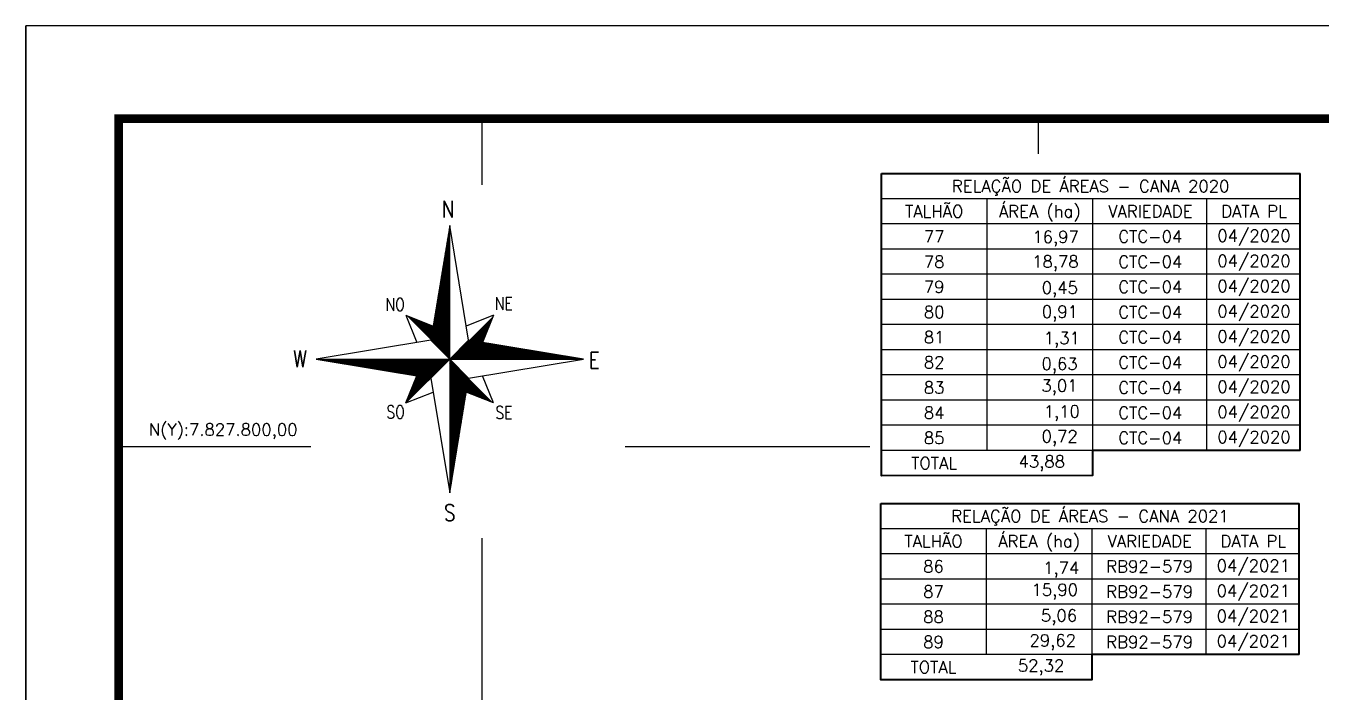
# Model space of a CAD drawing. Extents: x 725070 to 730320, y 7821509 to 7828934.
# Drawn here: x 725070 to 728562, y 7827138 to 7828934 of the extents above; entities that cross this region are included whole.
import ezdxf
from ezdxf.enums import TextEntityAlignment as Align

# ---------------------------------------------------------------- set-up
doc = ezdxf.new("R2010")
doc.units = 0
doc.header["$MEASUREMENT"] = 0
doc.linetypes.add('LIN0', pattern=[0])
for name, color, linetype in [('MALHA', 8, 'Continuous'), ('MARGEM', 5, 'Continuous'), ('QUADRO_DE_AREAS_CANA_ANTIGA', 7, 'Continuous'), ('SETA_NORTE', 3, 'Continuous')]:
    doc.layers.add(name, color=color, linetype=linetype)
doc.styles.add('ROMANS', font='romans')
doc.styles.add('Simplex', font='simplex.shx')

# ---------------------------------------------------------------- blocks, each defined once
blk = doc.blocks.new('A$C309442C0')
at = {"layer": 'SETA_NORTE', "linetype": 'Continuous'}
h = blk.add_hatch(dxfattribs=at)
h.set_pattern_fill('ANSI31', color=256, scale=0.1375, angle=-90, style=0)
h.set_pattern_definition([(315, (-215853.3434, 13873.16845), (0.3086963042, 0.3086963042), [])])
h.paths.add_polyline_path([(73.46, 97.41), (74.7, 104.95), (60.04, 110.83)])
h = blk.add_hatch(dxfattribs=at)
h.set_pattern_fill('ANSI31', color=256, scale=0.1375, angle=180, style=0)
h.set_pattern_definition([(225, (13869.59828, 216024.21475), (0.3086963042, -0.3086963042), [])])
h.paths.add_polyline_path([(93.84, 97.41), (101.38, 96.17), (107.26, 110.83)])
h = blk.add_hatch(dxfattribs=at)
h.set_pattern_fill('ANSI31', color=256, scale=0.1375, style=0)
h.set_pattern_definition([(45, (-13702.2971, -215849.77324), (-0.3086963042, 0.3086963042), [])])
h.paths.add_polyline_path([(73.46, 77.03), (65.92, 78.27), (60.04, 63.61)])
h = blk.add_hatch(dxfattribs=at)
h.set_pattern_fill('ANSI31', color=256, scale=0.1375, angle=90, style=0)
h.set_pattern_definition([(135, (216020.6446, -13698.72693), (-0.3086963042, -0.3086963042), [])])
h.paths.add_polyline_path([(93.84, 77.03), (92.6, 69.49), (107.26, 63.61)])
for p, q in [((82.6, 152.91), (83.65, 153.96)), ((82.73, 153.68), (83.65, 154.6)), ((82.85, 154.44), (83.65, 155.24)), ((82.98, 155.2), (83.65, 155.88)), ((83.1, 155.96), (83.65, 156.51)), ((83.23, 156.73), (83.65, 157.15)), ((83.35, 157.49), (83.65, 157.79)), ((83.48, 158.25), (83.65, 158.42)), ((83.6, 159.02), (83.65, 159.06)), ((81.22, 144.53), (83.65, 146.96)), ((81.34, 145.29), (83.65, 147.59)), ((81.47, 146.05), (83.65, 148.23)), ((81.59, 146.81), (83.65, 148.87)), ((81.72, 147.58), (83.65, 149.51)), ((81.85, 148.34), (83.65, 150.14)), ((81.97, 149.1), (83.65, 150.78)), ((82.1, 149.86), (83.65, 151.42)), ((82.22, 150.63), (83.65, 152.05)), ((82.35, 151.39), (83.65, 152.69)), ((82.47, 152.15), (83.65, 153.33)), ((79.84, 136.14), (83.65, 139.95)), ((79.96, 136.9), (83.65, 140.59)), ((80.09, 137.66), (83.65, 141.22)), ((80.21, 138.42), (83.65, 141.86)), ((80.34, 139.19), (83.65, 142.5)), ((80.46, 139.95), (83.65, 143.14)), ((80.59, 140.71), (83.65, 143.77)), ((80.72, 141.47), (83.65, 144.41)), ((80.84, 142.24), (83.65, 145.05)), ((80.97, 143), (83.65, 145.68)), ((81.09, 143.76), (83.65, 146.32)), ((78.45, 127.75), (83.65, 132.94)), ((78.58, 128.51), (83.65, 133.58)), ((78.71, 129.27), (83.65, 134.22)), ((78.83, 130.03), (83.65, 134.85)), ((78.96, 130.8), (83.65, 135.49)), ((79.08, 131.56), (83.65, 136.13)), ((79.21, 132.32), (83.65, 136.77)), ((79.33, 133.09), (83.65, 137.4)), ((79.46, 133.85), (83.65, 138.04)), ((79.59, 134.61), (83.65, 138.68)), ((79.71, 135.37), (83.65, 139.31)), ((77.07, 119.36), (83.65, 125.94)), ((77.2, 120.12), (83.65, 126.57)), ((77.32, 120.88), (83.65, 127.21)), ((77.45, 121.65), (83.65, 127.85)), ((77.58, 122.41), (83.65, 128.48)), ((77.7, 123.17), (83.65, 129.12)), ((77.83, 123.93), (83.65, 129.76)), ((77.95, 124.7), (83.65, 130.39)), ((78.08, 125.46), (83.65, 131.03)), ((78.2, 126.22), (83.65, 131.67)), ((78.33, 126.98), (83.65, 132.31)), ((75.69, 110.97), (83.65, 118.93)), ((75.82, 111.73), (83.65, 119.57)), ((75.94, 112.49), (83.65, 120.2)), ((76.07, 113.26), (83.65, 120.84)), ((76.19, 114.02), (83.65, 121.48)), ((76.32, 114.78), (83.65, 122.11)), ((76.44, 115.54), (83.65, 122.75)), ((76.57, 116.31), (83.65, 123.39)), ((76.7, 117.07), (83.65, 124.02)), ((76.82, 117.83), (83.65, 124.66)), ((76.95, 118.59), (83.65, 125.3)), ((74.31, 102.58), (83.65, 111.92)), ((74.43, 103.34), (83.65, 112.56)), ((74.56, 104.1), (83.65, 113.19)), ((74.69, 104.87), (83.65, 113.83)), ((74.81, 105.63), (83.65, 114.47)), ((74.94, 106.39), (83.65, 115.11)), ((75.06, 107.16), (83.65, 115.74)), ((75.19, 107.92), (83.65, 116.38)), ((75.31, 108.68), (83.65, 117.02)), ((75.44, 109.44), (83.65, 117.65)), ((75.57, 110.21), (83.65, 118.29)), ((60.04, 110.83), (74.7, 104.95)), ((60.04, 110.83), (65.92, 96.17)), ((73.53, 97.34), (83.65, 107.46)), ((73.56, 98), (83.65, 108.1)), ((73.68, 98.77), (83.65, 108.74)), ((73.81, 99.53), (83.65, 109.37)), ((73.85, 97.02), (83.65, 106.82)), ((73.93, 100.29), (83.65, 110.01)), ((74.06, 101.05), (83.65, 110.65)), ((74.17, 96.7), (83.65, 106.19)), ((74.18, 101.82), (83.65, 111.28)), ((74.49, 96.39), (83.65, 105.55)), ((74.8, 96.07), (83.65, 104.91)), ((107.26, 110.83), (92.6, 104.95)), ((107.26, 110.83), (101.38, 96.17)), ((75.12, 95.75), (83.65, 104.28)), ((75.44, 95.43), (83.65, 103.64)), ((75.76, 95.11), (83.65, 103)), ((76.08, 94.79), (83.65, 102.37)), ((76.4, 94.47), (83.65, 101.73)), ((76.72, 94.16), (83.65, 101.09)), ((77.03, 93.84), (83.65, 100.45)), ((77.35, 93.52), (83.65, 99.82)), ((77.67, 93.2), (83.65, 99.18)), ((77.99, 92.88), (83.65, 98.54)), ((78.31, 92.56), (83.65, 97.91)), ((78.63, 92.24), (83.65, 97.27)), ((78.94, 91.93), (83.65, 96.63)), ((79.26, 91.61), (83.65, 95.99)), ((79.58, 91.29), (83.65, 95.36)), ((79.9, 90.97), (83.65, 94.72)), ((80.22, 90.65), (83.65, 94.08)), ((80.54, 90.33), (83.65, 93.45)), ((80.86, 90.02), (83.65, 92.81)), ((81.17, 89.7), (83.65, 92.17)), ((81.49, 89.38), (83.65, 91.54)), ((81.81, 89.06), (83.65, 90.9)), ((83.79, 87.22), (93.97, 97.39)), ((84.43, 87.22), (94.51, 97.3)), ((85.07, 87.22), (95.06, 97.21)), ((85.71, 87.22), (95.61, 97.12)), ((86.34, 87.22), (96.15, 97.03)), ((86.98, 87.22), (96.7, 96.94)), ((87.62, 87.22), (97.25, 96.85)), ((88.25, 87.22), (97.8, 96.76)), ((88.89, 87.22), (98.34, 96.67)), ((89.53, 87.22), (98.89, 96.58)), ((90.17, 87.22), (99.44, 96.49)), ((90.8, 87.22), (99.98, 96.4)), ((91.44, 87.22), (100.53, 96.31)), ((92.08, 87.22), (101.08, 96.22)), ((92.71, 87.22), (101.62, 96.13)), ((93.35, 87.22), (102.17, 96.04)), ((93.99, 87.22), (102.72, 95.95)), ((94.62, 87.22), (103.27, 95.86)), ((95.26, 87.22), (103.81, 95.77)), ((95.9, 87.22), (104.36, 95.68)), ((96.54, 87.22), (104.91, 95.59)), ((97.17, 87.22), (105.45, 95.5)), ((97.81, 87.22), (106, 95.41)), ((98.45, 87.22), (106.55, 95.32)), ((99.08, 87.22), (107.09, 95.23)), ((99.72, 87.22), (107.64, 95.14)), ((100.36, 87.22), (108.19, 95.05)), ((100.99, 87.22), (108.73, 94.96)), ((101.63, 87.22), (109.28, 94.87)), ((102.27, 87.22), (109.83, 94.78)), ((102.91, 87.22), (110.38, 94.69)), ((103.54, 87.22), (110.92, 94.6)), ((104.18, 87.22), (111.47, 94.51)), ((104.82, 87.22), (112.02, 94.42)), ((105.45, 87.22), (112.56, 94.33)), ((106.09, 87.22), (113.11, 94.24)), ((106.73, 87.22), (113.66, 94.15)), ((107.37, 87.22), (114.2, 94.06)), ((108, 87.22), (114.75, 93.97)), ((108.64, 87.22), (115.3, 93.88)), ((109.28, 87.22), (115.84, 93.79)), ((109.91, 87.22), (116.39, 93.7)), ((110.55, 87.22), (116.94, 93.61)), ((111.19, 87.22), (117.49, 93.52)), ((111.82, 87.22), (118.03, 93.43)), ((112.46, 87.22), (118.58, 93.34)), ((113.1, 87.22), (119.13, 93.25)), ((113.74, 87.22), (119.67, 93.16)), ((114.37, 87.22), (120.22, 93.07)), ((115.01, 87.22), (120.77, 92.98)), ((115.65, 87.22), (121.31, 92.89)), ((116.28, 87.22), (121.86, 92.8)), ((116.92, 87.22), (122.41, 92.71)), ((117.56, 87.22), (122.95, 92.62)), ((118.19, 87.22), (123.5, 92.53)), ((118.83, 87.22), (124.05, 92.44)), ((119.47, 87.22), (124.6, 92.35)), ((120.11, 87.22), (125.14, 92.26)), ((120.74, 87.22), (125.69, 92.17)), ((121.38, 87.22), (126.24, 92.08)), ((122.02, 87.22), (126.78, 91.99)), ((122.65, 87.22), (127.33, 91.9)), ((123.29, 87.22), (127.88, 91.81)), ((123.93, 87.22), (128.42, 91.72)), ((124.56, 87.22), (128.97, 91.63)), ((125.2, 87.22), (129.52, 91.54)), ((125.84, 87.22), (130.07, 91.45)), ((126.48, 87.22), (130.61, 91.36)), ((127.11, 87.22), (131.16, 91.27)), ((127.75, 87.22), (131.71, 91.18)), ((128.39, 87.22), (132.25, 91.09)), ((129.02, 87.22), (132.8, 91)), ((129.66, 87.22), (133.35, 90.91)), ((130.3, 87.22), (133.89, 90.82)), ((11.78, 87.19), (11.81, 87.22)), ((12.32, 87.1), (12.45, 87.22)), ((12.87, 87.01), (13.08, 87.22)), ((13.42, 86.92), (13.72, 87.22)), ((13.97, 86.83), (14.36, 87.22)), ((14.51, 86.74), (15, 87.22)), ((15.06, 86.65), (15.63, 87.22)), ((15.61, 86.56), (16.27, 87.22)), ((16.15, 86.47), (16.91, 87.22)), ((16.7, 86.38), (17.54, 87.22)), ((17.25, 86.29), (18.18, 87.22)), ((17.79, 86.2), (18.82, 87.22)), ((18.34, 86.11), (19.45, 87.22)), ((18.89, 86.02), (20.09, 87.22)), ((19.43, 85.93), (20.73, 87.22)), ((19.98, 85.84), (21.37, 87.22)), ((20.53, 85.75), (22, 87.22)), ((21.08, 85.66), (22.64, 87.22)), ((21.62, 85.57), (23.28, 87.22)), ((22.17, 85.48), (23.91, 87.22)), ((22.72, 85.39), (24.55, 87.22)), ((23.26, 85.3), (25.19, 87.22)), ((23.81, 85.21), (25.82, 87.22)), ((24.36, 85.12), (26.46, 87.22)), ((24.9, 85.03), (27.1, 87.22)), ((25.45, 84.94), (27.74, 87.22)), ((26, 84.85), (28.37, 87.22)), ((26.54, 84.76), (29.01, 87.22)), ((27.09, 84.67), (29.65, 87.22)), ((27.64, 84.58), (30.28, 87.22)), ((28.19, 84.49), (30.92, 87.22)), ((28.73, 84.4), (31.56, 87.22)), ((29.28, 84.31), (32.2, 87.22)), ((29.83, 84.22), (32.83, 87.22)), ((30.37, 84.12), (33.47, 87.22)), ((30.92, 84.03), (34.11, 87.22)), ((31.47, 83.94), (34.74, 87.22)), ((32.01, 83.85), (35.38, 87.22)), ((32.56, 83.76), (36.02, 87.22)), ((33.11, 83.67), (36.65, 87.22)), ((33.66, 83.58), (37.29, 87.22)), ((34.2, 83.49), (37.93, 87.22)), ((34.75, 83.4), (38.57, 87.22)), ((35.3, 83.31), (39.2, 87.22)), ((35.84, 83.22), (39.84, 87.22)), ((36.39, 83.13), (40.48, 87.22)), ((36.94, 83.04), (41.11, 87.22)), ((37.48, 82.95), (41.75, 87.22)), ((38.03, 82.86), (42.39, 87.22)), ((38.58, 82.77), (43.02, 87.22)), ((39.12, 82.68), (43.66, 87.22)), ((39.67, 82.59), (44.3, 87.22)), ((40.22, 82.5), (44.94, 87.22)), ((40.77, 82.41), (45.57, 87.22)), ((41.31, 82.32), (46.21, 87.22)), ((41.86, 82.23), (46.85, 87.22)), ((42.41, 82.14), (47.48, 87.22)), ((42.95, 82.05), (48.12, 87.22)), ((43.5, 81.96), (48.76, 87.22)), ((44.05, 81.87), (49.4, 87.22)), ((44.59, 81.78), (50.03, 87.22)), ((45.14, 81.69), (50.67, 87.22)), ((45.69, 81.6), (51.31, 87.22)), ((46.23, 81.51), (51.94, 87.22)), ((46.78, 81.42), (52.58, 87.22)), ((47.33, 81.33), (53.22, 87.22)), ((47.88, 81.24), (53.85, 87.22)), ((48.42, 81.15), (54.49, 87.22)), ((48.97, 81.06), (55.13, 87.22)), ((49.52, 80.97), (55.77, 87.22)), ((50.06, 80.88), (56.4, 87.22)), ((50.61, 80.79), (57.04, 87.22)), ((51.16, 80.7), (57.68, 87.22)), ((51.7, 80.61), (58.31, 87.22)), ((52.25, 80.52), (58.95, 87.22)), ((52.8, 80.43), (59.59, 87.22)), ((53.35, 80.34), (60.22, 87.22)), ((53.89, 80.25), (60.86, 87.22)), ((54.44, 80.16), (61.5, 87.22)), ((54.99, 80.07), (62.14, 87.22)), ((55.53, 79.98), (62.77, 87.22)), ((56.08, 79.89), (63.41, 87.22)), ((56.63, 79.8), (64.05, 87.22)), ((57.17, 79.71), (64.68, 87.22)), ((57.72, 79.62), (65.32, 87.22)), ((58.27, 79.53), (65.96, 87.22)), ((58.81, 79.44), (66.59, 87.22)), ((59.36, 79.35), (67.23, 87.22)), ((59.91, 79.26), (67.87, 87.22)), ((83.65, 87.22), (60.04, 63.61)), ((60.46, 79.17), (68.51, 87.22)), ((61, 79.08), (69.14, 87.22)), ((61.55, 78.99), (69.78, 87.22)), ((62.1, 78.9), (70.42, 87.22)), ((62.64, 78.81), (71.05, 87.22)), ((63.19, 78.72), (71.69, 87.22)), ((63.74, 78.63), (72.33, 87.22)), ((64.28, 78.54), (72.97, 87.22)), ((64.83, 78.45), (73.6, 87.22)), ((65.38, 78.36), (74.24, 87.22)), ((65.92, 78.27), (74.88, 87.22)), ((66.47, 78.18), (75.51, 87.22)), ((67.02, 78.09), (76.15, 87.22)), ((67.57, 78), (76.79, 87.22)), ((68.11, 77.91), (77.42, 87.22)), ((68.66, 77.82), (78.06, 87.22)), ((69.21, 77.73), (78.7, 87.22)), ((69.75, 77.64), (79.34, 87.22)), ((70.3, 77.55), (79.97, 87.22)), ((70.85, 77.46), (80.61, 87.22)), ((71.39, 77.37), (81.25, 87.22)), ((71.94, 77.28), (81.88, 87.22)), ((72.49, 77.19), (82.52, 87.22)), ((73.04, 77.1), (83.16, 87.22)), ((82.13, 88.74), (83.65, 90.26)), ((82.45, 88.42), (83.65, 89.62)), ((82.77, 88.1), (83.65, 88.99)), ((83.09, 87.79), (83.65, 88.35)), ((83.4, 87.47), (83.65, 87.71)), ((83.65, 87.08), (83.72, 87.15)), ((83.65, 86.44), (84.04, 86.83)), ((83.65, 85.8), (84.36, 86.51)), ((83.65, 85.17), (84.68, 86.19)), ((83.65, 84.53), (85, 85.87)), ((83.65, 83.89), (85.32, 85.56)), ((83.65, 83.25), (85.63, 85.24)), ((83.65, 82.62), (85.95, 84.92)), ((83.65, 81.98), (86.27, 84.6)), ((83.65, 81.34), (86.59, 84.28)), ((83.65, 80.71), (86.91, 83.96)), ((130.94, 87.22), (134.44, 90.73)), ((131.57, 87.22), (134.99, 90.64)), ((132.21, 87.22), (135.53, 90.55)), ((132.85, 87.22), (136.08, 90.46)), ((133.48, 87.22), (136.63, 90.37)), ((134.12, 87.22), (137.18, 90.28)), ((134.76, 87.22), (137.72, 90.19)), ((135.39, 87.22), (138.27, 90.1)), ((136.03, 87.22), (138.82, 90.01)), ((136.67, 87.22), (139.36, 89.92)), ((137.31, 87.22), (139.91, 89.83)), ((137.94, 87.22), (140.46, 89.74)), ((138.58, 87.22), (141, 89.65)), ((139.22, 87.22), (141.55, 89.56)), ((139.85, 87.22), (142.1, 89.46)), ((140.49, 87.22), (142.64, 89.37)), ((141.13, 87.22), (143.19, 89.28)), ((141.76, 87.22), (143.74, 89.19)), ((142.4, 87.22), (144.29, 89.1)), ((143.04, 87.22), (144.83, 89.01)), ((143.68, 87.22), (145.38, 88.92)), ((144.31, 87.22), (145.93, 88.83)), ((144.95, 87.22), (146.47, 88.74)), ((145.59, 87.22), (147.02, 88.65)), ((146.22, 87.22), (147.57, 88.56)), ((146.86, 87.22), (148.11, 88.47)), ((147.5, 87.22), (148.66, 88.38)), ((148.14, 87.22), (149.21, 88.29)), ((148.77, 87.22), (149.76, 88.2)), ((149.41, 87.22), (150.3, 88.11)), ((150.05, 87.22), (150.85, 88.02)), ((150.68, 87.22), (151.4, 87.93)), ((151.32, 87.22), (151.94, 87.84)), ((151.96, 87.22), (152.49, 87.75)), ((152.59, 87.22), (153.04, 87.66)), ((153.23, 87.22), (153.58, 87.57)), ((153.87, 87.22), (154.13, 87.48)), ((154.51, 87.22), (154.68, 87.39)), ((155.14, 87.22), (155.22, 87.3)), ((60.04, 63.61), (65.92, 78.27)), ((83.65, 80.07), (87.23, 83.64)), ((83.65, 79.43), (87.54, 83.33)), ((83.65, 78.8), (87.86, 83.01)), ((83.65, 78.16), (88.18, 82.69)), ((83.65, 77.52), (88.5, 82.37)), ((83.65, 76.88), (88.82, 82.05)), ((83.65, 76.25), (89.14, 81.73)), ((83.65, 75.61), (89.46, 81.42)), ((83.65, 74.97), (89.77, 81.1)), ((83.65, 74.34), (90.09, 80.78)), ((83.65, 73.7), (90.41, 80.46)), ((83.65, 73.06), (90.73, 80.14)), ((83.65, 72.42), (91.05, 79.82)), ((83.65, 71.79), (91.37, 79.5)), ((83.65, 71.15), (91.69, 79.19)), ((83.65, 70.51), (92, 78.87)), ((83.65, 69.88), (92.32, 78.55)), ((83.65, 69.24), (92.64, 78.23)), ((83.65, 68.6), (92.96, 77.91)), ((83.65, 67.97), (93.28, 77.59)), ((83.65, 67.33), (93.6, 77.27)), ((83.65, 66.69), (93.81, 76.86)), ((107.26, 63.61), (101.38, 78.27)), ((83.65, 66.05), (93.69, 76.09)), ((83.65, 65.42), (93.56, 75.33)), ((83.65, 64.78), (93.44, 74.57)), ((83.65, 64.14), (93.31, 73.8)), ((83.65, 63.51), (93.19, 73.04)), ((83.65, 62.87), (93.06, 72.28)), ((83.65, 62.23), (92.94, 71.52)), ((83.65, 61.6), (92.81, 70.75)), ((83.65, 60.96), (92.68, 69.99)), ((60.04, 63.61), (74.7, 69.49)), ((83.65, 60.32), (92.56, 69.23)), ((83.65, 59.68), (92.43, 68.47)), ((83.65, 59.05), (92.31, 67.7)), ((83.65, 58.41), (92.18, 66.94)), ((83.65, 57.77), (92.06, 66.18)), ((83.65, 57.14), (91.93, 65.42)), ((83.65, 56.5), (91.8, 64.65)), ((83.65, 55.86), (91.68, 63.89)), ((83.65, 55.22), (91.55, 63.13)), ((107.26, 63.61), (92.6, 69.49)), ((83.65, 54.59), (91.43, 62.37)), ((83.65, 53.95), (91.3, 61.6)), ((83.65, 53.31), (91.18, 60.84)), ((83.65, 52.68), (91.05, 60.08)), ((83.65, 52.04), (90.93, 59.31)), ((83.65, 51.4), (90.8, 58.55)), ((83.65, 50.77), (90.67, 57.79)), ((83.65, 50.13), (90.55, 57.03)), ((83.65, 49.49), (90.42, 56.26)), ((83.65, 48.85), (90.3, 55.5)), ((83.65, 48.22), (90.17, 54.74)), ((83.65, 47.58), (90.05, 53.98)), ((83.65, 46.94), (89.92, 53.21)), ((83.65, 46.31), (89.79, 52.45)), ((83.65, 45.67), (89.67, 51.69)), ((83.65, 45.03), (89.54, 50.93)), ((83.65, 44.4), (89.42, 50.16)), ((83.65, 43.76), (89.29, 49.4)), ((83.65, 43.12), (89.17, 48.64)), ((83.65, 42.48), (89.04, 47.87)), ((83.65, 41.85), (88.92, 47.11)), ((83.65, 41.21), (88.79, 46.35)), ((83.65, 40.57), (88.66, 45.59)), ((83.65, 39.94), (88.54, 44.82)), ((83.65, 39.3), (88.41, 44.06)), ((83.65, 38.66), (88.29, 43.3)), ((83.65, 38.02), (88.16, 42.54)), ((83.65, 37.39), (88.04, 41.77)), ((83.65, 36.75), (87.91, 41.01)), ((83.65, 36.11), (87.78, 40.25)), ((83.65, 35.48), (87.66, 39.49)), ((83.65, 34.84), (87.53, 38.72)), ((83.65, 34.2), (87.41, 37.96)), ((83.65, 33.57), (87.28, 37.2)), ((83.65, 32.93), (87.16, 36.43)), ((83.65, 32.29), (87.03, 35.67)), ((83.65, 31.65), (86.91, 34.91)), ((83.65, 31.02), (86.78, 34.15)), ((83.65, 30.38), (86.65, 33.38)), ((83.65, 29.74), (86.53, 32.62)), ((83.65, 29.11), (86.4, 31.86)), ((83.65, 28.47), (86.28, 31.1)), ((83.65, 27.83), (86.15, 30.33)), ((83.65, 27.2), (86.03, 29.57)), ((83.65, 26.56), (85.9, 28.81)), ((83.65, 25.92), (85.77, 28.05)), ((83.65, 25.28), (85.65, 27.28)), ((83.65, 24.65), (85.52, 26.52)), ((83.65, 24.01), (85.4, 25.76)), ((83.65, 23.37), (85.27, 25)), ((83.65, 22.74), (85.15, 24.23)), ((83.65, 22.1), (85.02, 23.47)), ((83.65, 21.46), (84.9, 22.71)), ((83.65, 20.83), (84.77, 21.94)), ((83.65, 20.19), (84.64, 21.18)), ((83.65, 19.55), (84.52, 20.42)), ((83.65, 18.91), (84.39, 19.66)), ((83.65, 18.28), (84.27, 18.89)), ((83.65, 17.64), (84.14, 18.13)), ((83.65, 17), (84.02, 17.37)), ((83.65, 16.37), (83.89, 16.61)), ((83.65, 15.73), (83.76, 15.84))]:
    blk.add_line(p, q, dxfattribs=at)
blk.add_lwpolyline([(93.84, 77.03), (155.72, 87.22), (93.84, 97.41), (83.65, 159.29), (73.46, 97.41), (11.58, 87.22), (73.46, 77.03), (83.65, 15.15)], close=True, dxfattribs=at)
for points in [[(83.65, 87.22), (83.65, 159.29)], [(83.65, 87.22), (73.46, 97.41)], [(83.65, 87.22), (93.84, 97.41)], [(11.58, 87.22), (155.72, 87.22)], [(83.65, 87.22), (73.46, 77.03)], [(83.65, 87.22), (93.84, 77.03)], [(83.65, 87.22), (83.65, 15.15)]]:
    blk.add_lwpolyline(points, dxfattribs=at)
at = {"layer": 'SETA_NORTE', "color": 7, "lineweight": 30, "style": 'ROMANS', "width": 0.8}
for s, height, p in [('N ', 8.938, (79.47, 163.6)), ('NO', 6.875, (49.06, 113.22)), ('NE', 6.875, (107.97, 113.71)), ('W', 8.94, (-0.68, 82.95)), ('E', 8.94, (158.6, 82.11)), ('SO', 6.875, (49.53, 55.28)), ('SE', 6.875, (108.31, 55.02)), ('S', 8.94, (80.57, 0))]:
    blk.add_text(s, height=height, dxfattribs=at).set_placement(p)

msp = doc.modelspace()

# ---------------------------------------------------------------- linework, layer by layer
at = {"layer": 'MALHA'}
for points in [[(726300, 7828505.5), (726300, 7828684)], [(727800, 7828589.5), (727800, 7828684)], [(725320.3, 7827800), (725838.8, 7827800)], [(726686, 7827800), (727345.6, 7827800)], [(726300, 7827077.1), (726300, 7827553.4)]]:
    msp.add_lwpolyline(points, dxfattribs=at)
at = {"layer": 'MARGEM', "color": 174, "linetype": 'LIN0'}
msp.add_line((725070.3, 7821509), (725070.3, 7828934), dxfattribs=at)
at = {"layer": 'MARGEM', "color": 174, "linetype": 'LIN0', "flags": 128}
msp.add_lwpolyline([(730320.3, 7821509), (730320.3, 7828934), (725070.3, 7828934), (725070.3, 7821509)], close=True, dxfattribs=at)
at = {"layer": 'MARGEM', "color": 174, "linetype": 'LIN0', "const_width": 22.7, "flags": 128}
msp.add_lwpolyline([(730070.3, 7822345), (730070.3, 7828684), (725320.3, 7828684), (725320.3, 7822345)], close=True, dxfattribs=at)
at = {"layer": 'QUADRO_DE_AREAS_CANA_ANTIGA', "color": 174, "linetype": 'ByBlock', "lineweight": 40}
for p, q in [((727376.3, 7828536), (728504.8, 7828536)), ((727376.3, 7827789.6), (727376.3, 7828536)), ((728504.8, 7827789.6), (728504.8, 7828536)), ((727374.5, 7827646.7), (728502.9, 7827646.7)), ((727374.5, 7827239.6), (727374.5, 7827646.7)), ((728502.9, 7827239.6), (728502.9, 7827646.7))]:
    msp.add_line(p, q, dxfattribs=at)
at = {"layer": 'QUADRO_DE_AREAS_CANA_ANTIGA', "linetype": 'Continuous'}
for p, q in [((728504.8, 7828468.2), (727376.3, 7828468.2)), ((727661, 7828468.2), (727661, 7827789.6)), ((727945.6, 7828468.2), (727945.6, 7827789.6)), ((728253.1, 7828468.2), (728253.1, 7827789.6)), ((728504.8, 7828400.3), (727376.3, 7828400.3)), ((728504.8, 7828332.5), (727376.3, 7828332.5)), ((728504.8, 7828264.6), (727376.3, 7828264.6)), ((728504.8, 7828196.7), (727376.3, 7828196.7)), ((728504.8, 7828128.9), (727376.3, 7828128.9)), ((728504.8, 7828061), (727376.3, 7828061)), ((728504.8, 7827993.2), (727376.3, 7827993.2)), ((728504.8, 7827925.3), (727376.3, 7827925.3)), ((728504.8, 7827857.5), (727376.3, 7827857.5)), ((727945.6, 7827789.6), (727376.3, 7827789.6)), ((728502.9, 7827578.9), (727374.5, 7827578.9)), ((727659.2, 7827578.9), (727659.2, 7827239.6)), ((727943.8, 7827578.9), (727943.8, 7827239.6)), ((728251.3, 7827578.9), (728251.3, 7827239.6)), ((728502.9, 7827511), (727374.5, 7827511)), ((728502.9, 7827443.2), (727374.5, 7827443.2)), ((728502.9, 7827375.3), (727374.5, 7827375.3)), ((728502.9, 7827307.5), (727374.5, 7827307.5)), ((727943.8, 7827239.6), (727374.5, 7827239.6))]:
    msp.add_line(p, q, dxfattribs=at)
at = {"layer": 'QUADRO_DE_AREAS_CANA_ANTIGA', "color": 174, "linetype": 'ByBlock', "lineweight": 40}
for points in [[(728504.8, 7827789.6), (727945.6, 7827789.6), (727945.6, 7827721.8), (727376.3, 7827721.2), (727376.3, 7827789.6)], [(728502.9, 7827239.6), (727943.8, 7827239.6), (727943.8, 7827171.8), (727374.5, 7827171.2), (727374.5, 7827239.6)]]:
    msp.add_lwpolyline(points, dxfattribs=at)

# ---------------------------------------------------------------- block references
at = {"layer": 'SETA_NORTE', "linetype": 'ByBlock', "xscale": 5, "yscale": 5, "zscale": 5}
msp.add_blockref('A$C309442C0', (725794.5, 7827599.8), dxfattribs=at)

# ---------------------------------------------------------------- texts
at = {"layer": 'MALHA', "linetype": 'ByBlock', "style": 'Simplex'}
msp.add_text('N(Y):7.827.800,00', height=32.5, dxfattribs=at).set_placement((725602, 7827846), align=Align.MIDDLE_CENTER)
at = {"layer": 'QUADRO_DE_AREAS_CANA_ANTIGA', "linetype": 'Continuous', "style": 'Simplex'}
for s, p in [('RELAÇÃO DE ÁREAS - CANA 2020', (727940.5, 7828502.1)), ('TALHÃO', (727518.6, 7828434.2)), ('ÁREA (ha)', (727803.3, 7828434.2)), ('VARIEDADE', (728101.3, 7828434.2)), ('DATA PL', (728380.9, 7828434.2)), ('77', (727518.6, 7828366.4)), ('CTC-04', (728101.3, 7828366.4)), ('04/2020', (728380.8, 7828368.6)), ('78', (727518.6, 7828298.5)), ('CTC-04', (728101.3, 7828298.5)), ('04/2020', (728380.8, 7828300.7)), ('79', (727518.6, 7828230.7)), ('CTC-04', (728101.3, 7828230.7)), ('04/2020', (728380.8, 7828232.9)), ('80', (727518.6, 7828162.8)), ('CTC-04', (728101.3, 7828162.8)), ('04/2020', (728380.8, 7828165)), ('81', (727518.6, 7828095)), ('CTC-04', (728101.3, 7828095)), ('04/2020', (728380.8, 7828097.2)), ('82', (727518.6, 7828027.1)), ('CTC-04', (728101.3, 7828027.1)), ('04/2020', (728380.8, 7828029.3)), ('83', (727518.6, 7827959.3)), ('CTC-04', (728101.3, 7827959.3)), ('04/2020', (728380.8, 7827961.5)), ('84', (727518.6, 7827891.4)), ('CTC-04', (728101.3, 7827891.4)), ('04/2020', (728380.8, 7827893.6)), ('85', (727518.6, 7827823.6)), ('CTC-04', (728101.3, 7827823.6)), ('04/2020', (728380.8, 7827825.8)), ('TOTAL', (727518.6, 7827755.7)), ('RELAÇÃO DE ÁREAS - CANA 2021', (727938.7, 7827612.8)), ('TALHÃO', (727516.8, 7827544.9)), ('ÁREA (ha)', (727801.5, 7827544.9)), ('VARIEDADE', (728099.5, 7827544.9)), ('DATA PL', (728379, 7827544.9)), ('04/2021', (728379, 7827479.3)), ('86', (727516.8, 7827477.1)), ('RB92-579', (728099.5, 7827477.1)), ('04/2021', (728379, 7827411.4)), ('87', (727516.8, 7827409.2)), ('RB92-579', (728099.5, 7827409.2)), ('04/2021', (728379, 7827343.6)), ('88', (727516.8, 7827341.4)), ('RB92-579', (728099.5, 7827341.4)), ('04/2021', (728379, 7827275.7)), ('89', (727516.8, 7827273.5)), ('RB92-579', (728099.5, 7827273.5)), ('TOTAL', (727516.8, 7827205.7))]:
    msp.add_text(s, height=32.5, dxfattribs=at).set_placement(p, align=Align.MIDDLE_CENTER)
for s, p in [('16,97', (727783.3, 7828349)), ('18,78', (727782.7, 7828282.7)), ('0,45', (727808.6, 7828212.3)), ('0,91', (727808.8, 7828147.5)), ('1,31', (727814, 7828076.6)), ('0,63', (727807.9, 7828007.1)), ('3,01', (727807.7, 7827948.2)), ('1,10', (727813.8, 7827878.7)), ('0,72', (727808.2, 7827811.5)), ('43,88', (727746.1, 7827743.7)), ('1,74', (727812.5, 7827457.1)), ('15,90', (727781, 7827398.2)), ('5,06', (727806.4, 7827328.6)), ('29,62', (727775.5, 7827261.5)), ('52,32', (727744.3, 7827193.6))]:
    msp.add_text(s, height=32.5, dxfattribs=at).set_placement(p)

doc.saveas('drawing.dxf')
